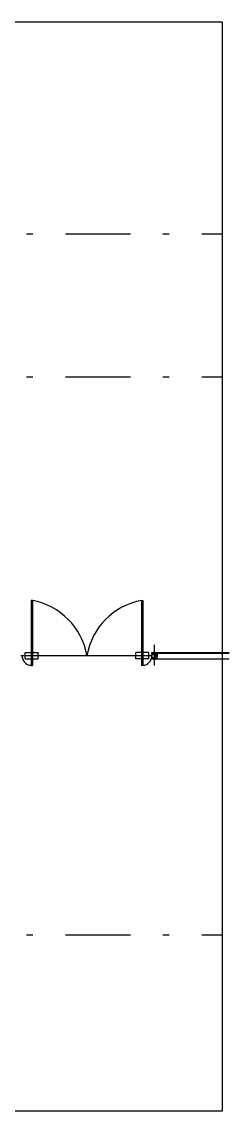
# Model space of a CAD drawing. Header units: millimetres. Extents: x 182 to 575, y -105 to 95.
# Drawn here: x 345.64 to 348.84, y 41.71 to 58.49 of the extents above; entities that cross this region are included whole.
import ezdxf

# ---------------------------------------------------------------- set-up
doc = ezdxf.new("R2010")
doc.units = ezdxf.units.MM
doc.header["$MEASUREMENT"] = 0
doc.linetypes.add('DASHDOT', pattern=[1, 0.5, -0.25, 0, -0.25])
for name, color, linetype in [('base', 253, 'Continuous'), ('EIXOS', 31, 'DASHDOT'), ('EIXOS_PERFIL', 181, 'DASHDOT')]:
    doc.layers.add(name, color=color, linetype=linetype)

# ---------------------------------------------------------------- blocks, each defined once
blk = doc.blocks.new('PERFIL_UNIT_ALCOA')
at = {"color": 1}
for p, q in [((-34, 19), (-34, 13)), ((-34, 13), (-15, 13)), ((-33, 83), (-32, 83)), ((-33, 76), (-33, 83)), ((-32, 76), (-33, 76)), ((-33, 43), (-32, 43)), ((-33, 36), (-33, 43)), ((-32, 36), (-33, 36)), ((-32, 80), (-32, 79)), ((-31, 80), (-32, 80)), ((-32, 79), (-31, 79)), ((-32, 40), (-32, 39)), ((-31, 40), (-32, 40)), ((-32, 39), (-31, 39)), ((-31, 82), (-31, 80)), ((-31, 79), (-31, 77)), ((-31, 42), (-31, 40)), ((-31, 39), (-31, 37)), ((-15, 19), (-21, 19)), ((-15, 19), (-21, 19)), ((-21, 13), (-15, 13)), ((-19, 19), (-13, 19)), ((-15, 19), (-15, 13)), ((-7, 95), (-9, 95)), ((-7, 95), (-9, 95)), ((-9, 92), (-5, 92)), ((-9, 27), (-5, 27)), ((-7, 24), (-9, 24)), ((-7, 24), (-9, 24)), ((-6, 95), (-8, 97)), ((-7, 96), (-8, 97)), ((-8, 96), (-7, 97)), ((-8, 96), (-7, 97)), ((-8, 96), (-7, 97)), ((-8, 97), (-8, 97)), ((-6, 95), (-8, 97)), ((-7, 96), (-8, 97)), ((-8, 96), (-7, 97)), ((-8, 96), (-7, 97)), ((-8, 96), (-7, 97)), ((-8, 97), (-8, 97)), ((-7, 96), (-8, 96)), ((-8, 96), (-8, 96)), ((-7, 96), (-8, 96)), ((-8, 96), (-8, 96)), ((-6, 24), (-8, 22)), ((-6, 24), (-8, 22)), ((-7, 23), (-8, 22)), ((-7, 23), (-8, 22)), ((-8, 23), (-8, 23)), ((-8, 23), (-7, 22)), ((-8, 23), (-7, 22)), ((-7, 23), (-8, 22)), ((-7, 23), (-8, 22)), ((-8, 23), (-8, 23)), ((-8, 23), (-7, 22)), ((-8, 23), (-7, 22)), ((-8, 22), (-7, 22)), ((-8, 22), (-8, 22)), ((-8, 22), (-7, 22)), ((-8, 22), (-8, 22)), ((-5, 95), (-7, 97)), ((-5, 95), (-7, 97)), ((-7, 95), (-4, 97)), ((-7, 95), (-5, 97)), ((-7, 95), (-5, 97)), ((-7, 96), (-6, 97)), ((-7, 96), (-6, 97)), ((-5, 95), (-7, 97)), ((-5, 95), (-7, 97)), ((-7, 95), (-4, 97)), ((-7, 95), (-5, 97)), ((-7, 95), (-5, 97)), ((-7, 96), (-6, 97)), ((-7, 96), (-6, 97)), ((-7, 95), (-7, 96)), ((-7, 95), (-7, 96)), ((-6, 95), (-7, 96)), ((-6, 95), (-7, 96)), ((-4, 95), (-7, 95)), ((-4, 95), (-7, 95)), ((-6, 95), (-7, 95)), ((-6, 95), (-7, 95)), ((-4, 24), (-7, 24)), ((-7, 24), (-7, 23)), ((-4, 24), (-7, 24)), ((-7, 24), (-7, 23)), ((-5, 24), (-7, 22)), ((-5, 24), (-7, 22)), ((-6, 24), (-7, 23)), ((-6, 24), (-7, 23)), ((-7, 24), (-4, 22)), ((-5, 24), (-7, 22)), ((-5, 24), (-7, 22)), ((-6, 24), (-7, 23)), ((-6, 24), (-7, 23)), ((-7, 24), (-4, 22)), ((-7, 23), (-5, 22)), ((-7, 23), (-5, 22)), ((-7, 23), (-6, 22)), ((-7, 23), (-6, 22)), ((-7, 23), (-5, 22)), ((-7, 23), (-5, 22)), ((-7, 23), (-6, 22)), ((-7, 23), (-6, 22)), ((-4, 95), (-6, 97)), ((-4, 95), (-6, 97)), ((-4, 95), (-6, 97)), ((-6, 95), (-4, 97)), ((-6, 95), (-4, 97)), ((-4, 95), (-6, 97)), ((-4, 95), (-6, 97)), ((-4, 95), (-6, 97)), ((-6, 95), (-4, 97)), ((-6, 95), (-4, 97)), ((-4, 24), (-6, 22)), ((-4, 24), (-6, 22)), ((-6, 24), (-4, 22)), ((-6, 24), (-4, 22)), ((-4, 24), (-6, 22)), ((-4, 24), (-6, 22)), ((-6, 24), (-4, 22)), ((-6, 24), (-4, 22)), ((-4, 23), (-6, 22)), ((-4, 23), (-6, 22)), ((-3, 96), (-5, 97)), ((-4, 96), (-5, 97)), ((-5, 95), (-3, 97)), ((-5, 95), (-3, 97)), ((-3, 96), (-5, 97)), ((-4, 96), (-5, 97)), ((-5, 95), (-3, 97)), ((-5, 95), (-3, 97)), ((-5, 92), (-1, 92)), ((-5, 27), (-1, 27)), ((-5, 24), (-3, 22)), ((-5, 24), (-3, 22)), ((-5, 24), (-3, 22)), ((-5, 24), (-3, 22)), ((-3, 23), (-5, 22)), ((-4, 23), (-5, 22)), ((-3, 23), (-5, 22)), ((-4, 23), (-5, 22)), ((-3, 96), (-4, 97)), ((-3, 96), (-4, 97)), ((-3, 96), (-4, 97)), ((-3, 96), (-4, 97)), ((-4, 96), (-4, 95)), ((-4, 96), (-4, 95)), ((-4, 96), (-3, 96)), ((-4, 96), (-3, 96)), ((-4, 95), (-4, 95)), ((-4, 95), (-4, 95)), ((-2, 95), (-4, 95)), ((-4, 95), (-4, 95)), ((-4, 95), (-4, 95)), ((-2, 95), (-4, 95)), ((-4, 23), (-4, 24)), ((-4, 23), (-4, 24)), ((-4, 24), (-4, 24)), ((-4, 24), (-4, 23)), ((-2, 24), (-4, 24)), ((-4, 24), (-4, 24)), ((-4, 24), (-4, 23)), ((-2, 24), (-4, 24)), ((-3, 23), (-4, 22)), ((-3, 23), (-4, 22)), ((-4, 23), (-3, 22)), ((-3, 23), (-4, 22)), ((-3, 23), (-4, 22)), ((-4, 23), (-3, 22)), ((0, 19), (-4, 4)), ((-4, 13), (-4, 3)), ((-4, 8), (-4, 4)), ((-3, 97), (-3, 97)), ((-3, 96), (-3, 97)), ((-3, 97), (-3, 97)), ((-3, 96), (-3, 97)), ((-3, 96), (-3, 96)), ((-3, 96), (-3, 96)), ((-3, 23), (-3, 22)), ((-3, 23), (-3, 22)), ((-3, 22), (-3, 22)), ((-3, 22), (-3, 22)), ((-3, 22), (-3, 22)), ((-3, 22), (-3, 22)), ((10, 19), (0, 19)), ((18, 27), (9, 27)), ((9, 27), (9, 27)), ((9, 27), (9, 27)), ((9, 27), (9, 26)), ((9, 26), (9, 26)), ((9, 25), (9, 25)), ((9, 25), (9, 24)), ((9, 24), (9, 24)), ((10, 26), (10, 26)), ((10, 26), (17, 25)), ((17, 25), (10, 25)), ((10, 25), (10, 25)), ((10, 24), (10, 24)), ((10, 24), (12, 24)), ((10, 19), (13, 4)), ((12, 39), (26, 39)), ((12, 24), (12, 23)), ((12, 23), (12, 23)), ((12, 23), (12, 23)), ((12, 23), (12, 23)), ((12, 22), (12, 22)), ((12, 22), (12, 21)), ((12, 21), (12, 21)), ((12, 21), (12, 21)), ((12, 21), (15, 21)), ((15, 43), (13, 43)), ((13, 43), (13, 43)), ((13, 42), (13, 42)), ((13, 42), (13, 40)), ((13, 40), (13, 40)), ((13, 40), (13, 39)), ((13, 39), (13, 39)), ((13, 39), (13, 37)), ((13, 37), (13, 37)), ((13, 36), (13, 36)), ((13, 36), (15, 36)), ((13, 13), (13, 3)), ((13, 8), (13, 4)), ((15, 36), (15, 43)), ((15, 41), (16, 40)), ((15, 38), (15, 41)), ((15, 40), (15, 40)), ((15, 38), (15, 38)), ((15, 38), (16, 38)), ((15, 23), (15, 24)), ((16, 23), (15, 23)), ((15, 23), (15, 23)), ((15, 21), (16, 22)), ((15, 21), (15, 21)), ((15, 21), (15, 21)), ((16, 41), (17, 40)), ((16, 38), (16, 41)), ((16, 40), (16, 40)), ((16, 38), (16, 40)), ((16, 38), (17, 38)), ((16, 38), (16, 38)), ((16, 24), (18, 24)), ((16, 23), (16, 23)), ((16, 22), (16, 22)), ((17, 38), (18, 41)), ((17, 38), (17, 40)), ((17, 40), (17, 40)), ((17, 38), (17, 38)), ((17, 38), (18, 38)), ((17, 25), (17, 25)), ((17, 25), (17, 25)), ((17, 25), (17, 25)), ((17, 25), (17, 25)), ((17, 25), (17, 25)), ((18, 41), (18, 40)), ((18, 38), (19, 41)), ((18, 38), (18, 40)), ((18, 40), (19, 40)), ((18, 38), (18, 38)), ((18, 38), (19, 38)), ((18, 24), (18, 27)), ((18, 27), (18, 27)), ((18, 27), (18, 27)), ((18, 24), (18, 24)), ((18, 24), (18, 24)), ((19, 41), (19, 40)), ((19, 38), (20, 41)), ((19, 40), (19, 40)), ((19, 40), (20, 40)), ((19, 38), (19, 40)), ((19, 38), (20, 38)), ((19, 38), (19, 38)), ((19, 38), (19, 38)), ((20, 41), (20, 40)), ((20, 38), (20, 40)), ((20, 40), (21, 40)), ((20, 38), (21, 38)), ((21, 38), (21, 41)), ((21, 41), (21, 40)), ((21, 38), (21, 40)), ((21, 40), (22, 40)), ((21, 38), (21, 38)), ((21, 38), (22, 38)), ((22, 38), (22, 41)), ((22, 41), (22, 40)), ((22, 38), (22, 40)), ((22, 40), (23, 40)), ((22, 38), (22, 38)), ((22, 38), (23, 38)), ((23, 38), (23, 41)), ((23, 41), (24, 40)), ((23, 38), (24, 40)), ((23, 38), (23, 38)), ((23, 38), (23, 38)), ((24, 40), (24, 40)), ((24, 39), (24, 40)), ((24, 19), (24, 13)), ((31, 13), (24, 13)), ((43, 13), (24, 13)), ((26, 19), (32, 19)), ((26, 19), (45, 19)), ((39, 82), (39, 80)), ((39, 80), (40, 80)), ((39, 79), (39, 77)), ((40, 79), (39, 79)), ((41, 83), (40, 83)), ((40, 80), (40, 79)), ((40, 76), (41, 76)), ((41, 76), (41, 83)), ((43, 19), (43, 13))]:
    blk.add_line(p, q, dxfattribs=at)
for points in [[(-33, 19), (0, 19), (0, 19), (0, 24), (0, 24), (-3, 24, 1), (-3, 23), (-3, 23), (-3, 22), (-8, 22), (-8, 23), (-7, 23, 1), (-7, 24), (-10, 24), (-10, 23, -0.414214), (-12, 21), (-32, 21, -0.414214), (-34, 23), (-34, 96, -0.414214), (-32, 98), (-10, 98), (-10, 98), (-10, 95), (-10, 95, 0.419197), (-10, 95), (-7, 95, 1.022616), (-7, 96), (-8, 96), (-8, 97), (-3, 97), (-3, 96), (-3, 96, 1), (-3, 95), (0, 95), (0, 95), (0, 99), (-35, 99), (-35, 99), (-35, 18, 0.414214), (-35, 17), (-34, 17, 0.414214), (-34, 18), (-34, 19, -0.414214), (-33, 19)], [(40, 97), (14, 97, 0.414214), (12, 95), (12, 91, -0.414214), (10, 89), (-4, 89), (-4, 86), (-5, 86), (-5, 89), (-13, 89, -1.000008), (-13, 91), (-5, 92), (-5, 92), (10, 92), (10, 99, -0.414214), (10, 99), (44, 99, -0.414214), (45, 99), (45, 63, -0.406616), (44, 62), (18, 62, 0.414214), (17, 62), (17, 27, -0.414214), (17, 27), (-5, 27), (-13, 28, -1.000008), (-13, 30), (-5, 30), (-5, 33), (-4, 33), (-4, 30), (13, 30, 0.414214), (15, 32), (15, 65, -0.414214), (15, 65), (40, 65, 0.414214), (42, 67), (42, 95, 0.414214), (40, 97)], [(19, 56), (19, 30), (18, 30, 1), (18, 29), (19, 29), (19, 24), (16, 24, 0.414173), (15, 23), (15, 23), (16, 23, -0.585709), (16, 22), (16, 21, -0.26127), (15, 21), (12, 21, -0.253886), (12, 21), (11, 22, -0.595041), (11, 23), (12, 23), (12, 23, 0.414173), (12, 24), (10, 24, 0.414214), (10, 23), (10, 20, 0.414214), (10, 19), (44, 19, 0.414214), (45, 20), (45, 62, 0.414214), (44, 62), (19, 62, 0.414214), (19, 62), (19, 57), (18, 57, 1), (18, 56), (19, 56)], [(13, 22), (13, 24), (13, 24, -0.414214), (13, 24), (13, 24), (14, 24), (14, 24, -0.414214), (15, 24), (15, 24), (15, 22), (15, 22, -0.414214), (14, 22), (14, 22), (13, 22), (13, 22, -0.414214), (13, 22)], [(20, 22), (19, 22, 0.414214), (18, 22), (18, 21, 0.414214), (19, 21), (43, 21), (43, 61), (20, 61), (20, 23, -0.414214), (20, 22)]]:
    blk.add_lwpolyline(points, format="xyb", dxfattribs=at)
for points in [[(-7, 96), (-8, 96), (-8, 97), (-3, 97), (-3, 96), (-4, 96)], [(-7, 96), (-8, 96), (-8, 97), (-3, 97), (-3, 96), (-4, 96)], [(-7, 23), (-8, 23), (-8, 22), (-3, 22), (-3, 23), (-4, 23)], [(-7, 23), (-8, 23), (-8, 22), (-3, 22), (-3, 23), (-4, 23)]]:
    blk.add_lwpolyline(points, dxfattribs=at)
for centre, radius, start, end in [((-32, 82), 0.869, 0, 90), ((-32, 77), 0.869, 270, 0), ((-32, 42), 0.869, 0, 90), ((-32, 37), 0.869, 270, 0), ((-9, 93), 1.57, 97.3776, 269.717), ((-9, 25), 1.57, 90.283, 262.6224), ((-2, 93), 1.44, 277.4115, 92.3804), ((-2, 25), 1.44, 267.6196, 82.5885), ((9, 27), 0.3, 90.0002, 173.0764), ((10, 26), 0.5, 173.0802, 360), ((10, 25), 0.3, 86.9206, 179.9979), ((10, 24), 0.3, 180, 270), ((12, 24), 0.3, 360, 90), ((12, 23), 0.184, 90, 194.9998), ((12, 21), 0.184, 202.0192, 270), ((16, 24), 0.3, 90, 180), ((15, 21), 0.184, 270, 337.9776), ((16, 23), 0.184, 344.9975, 90), ((17, 25), 0.2, 0, 86.4562), ((17, 25), 0.2, 266.9225, 0), ((18, 27), 0.3, 0, 90), ((18, 24), 0.3, 270, 0), ((40, 82), 0.869, 90, 180), ((40, 77), 0.869, 180, 270)]:
    blk.add_arc(centre, radius, start, end, dxfattribs=at)
at = {"color": 1, "extrusion": (0, 0, -1)}
for centre, major_axis in [((13, 42), (0.573, -0.573)), ((13, 37), (0.573, 0.573))]:
    blk.add_ellipse(centre, major_axis=major_axis, ratio=1, start_param=2.356194, end_param=3.926991, dxfattribs=at)
at = {"color": 1}
for points, knots in [([(25, 39), (25, 39), (25, 39), (25, 39), (25, 39), (25, 39), (25, 39), (25, 39), (25, 39), (24, 39), (24, 39), (24, 39), (24, 39), (24, 39), (24, 39), (24, 39), (24, 39), (24, 39), (24, 39), (24, 39), (24, 39), (24, 39), (24, 39), (24, 39), (24, 39), (24, 39), (24, 39), (24, 39), (24, 38), (23, 38), (23, 38), (23, 38), (23, 38), (23, 38)], [0, 0, 0, 0, 0.051439, 0.072585, 0.094945, 0.148925, 0.177318, 0.208117, 0.229263, 0.263962, 0.286322, 0.316684, 0.341831, 0.370224, 0.385176, 0.410323, 0.432683, 0.466448, 0.484229, 0.519793, 0.54494, 0.583668, 0.608815, 0.635405, 0.653187, 0.684808, 0.766724, 0.798345, 0.829966, 0.855113, 0.870066, 0.927124, 1, 1, 1, 1]), ([(25, 39), (25, 39), (25, 40), (25, 40), (25, 40), (25, 40), (24, 40), (25, 40), (24, 40), (24, 40), (24, 40), (24, 40), (24, 40), (24, 40), (24, 40), (24, 40), (24, 40), (24, 40), (24, 40), (24, 40), (24, 40), (24, 40), (24, 40), (24, 40), (24, 40)], [0, 0, 0, 0, 0.07678, 0.102261, 0.156401, 0.18506, 0.227914, 0.244954, 0.311716, 0.342019, 0.377118, 0.407421, 0.432902, 0.525013, 0.566753, 0.587018, 0.625497, 0.657854, 0.688156, 0.805193, 0.825457, 0.896684, 0.922166, 1, 1, 1, 1])]:
    blk.add_open_spline(points, degree=3, knots=knots, dxfattribs=at)
at = {"layer": 'EIXOS_PERFIL', "linetype": 'ByBlock', "ltscale": 0.1}
blk.add_line((5, 207), (5, -115), dxfattribs=at)

msp = doc.modelspace()

# ---------------------------------------------------------------- linework, layer by layer
at = {"layer": 'base'}
for p, q in [((345.787, 49.579, -97.583), (345.787, 48.579, -97.583)), ((345.807, 49.579, -97.583), (345.787, 49.579, -97.583)), ((345.807, 49.579, -97.583), (345.807, 48.579, -97.583)), ((347.487, 49.579, -97.583), (347.487, 48.579, -97.583)), ((347.487, 49.579, -97.583), (347.507, 49.579, -97.583)), ((347.507, 49.579, -97.583), (347.507, 48.579, -97.583)), ((345.628, 48.729, 195.166), (347.649, 48.729, 195.166)), ((345.697, 48.679, -97.583), (345.697, 48.779, -97.583)), ((345.697, 48.779, -97.583), (345.897, 48.779, -97.583)), ((345.697, 48.679, -97.583), (345.897, 48.679, -97.583)), ((345.897, 48.679, -97.583), (345.897, 48.779, -97.583)), ((347.597, 48.779, -97.583), (347.397, 48.779, -97.583)), ((347.397, 48.679, -97.583), (347.397, 48.779, -97.583)), ((347.597, 48.679, -97.583), (347.397, 48.679, -97.583)), ((347.597, 48.679, -97.583), (347.597, 48.779, -97.583)), ((347.647, 48.779, 384.336), (348.836, 48.779)), ((347.647, 48.679, -97.583), (347.647, 48.779, -97.583)), ((347.647, 48.769, 419.076), (348.836, 48.769)), ((347.647, 48.679, 384.336), (348.836, 48.679)), ((345.787, 48.579, -97.583), (345.807, 48.579, -97.583)), ((347.507, 48.579, -97.583), (347.487, 48.579, -97.583))]:
    msp.add_line(p, q, dxfattribs=at)
msp.add_lwpolyline([(348.73, 41.71), (302.215, 41.71), (302.215, 58.493), (348.73, 58.493)], close=True, dxfattribs=at)
for centre, radius, start, end in [((345.614, 48.548), 1.049, 9.9305, 79.3967), ((347.68, 48.548), 1.049, 100.6033, 170.0695), ((345.797, 48.729), 0.15, 180, 266.1774), ((347.497, 48.729), 0.15, 273.8226, 0)]:
    msp.add_arc(centre, radius, start, end, dxfattribs=at)
for p in [(345.797, 48.729, -97.583), (347.497, 48.729, -97.583)]:
    msp.add_point(p, dxfattribs=at)
at = {"layer": 'EIXOS', "linetype": 'DASHDOT', "ltscale": 2}
for p, q in [((302.215, 55.226), (348.73, 55.226)), ((302.215, 53.026), (348.73, 53.026)), ((302.215, 44.426), (348.73, 44.426))]:
    msp.add_line(p, q, dxfattribs=at)

# ---------------------------------------------------------------- block references
at = {"layer": 'base', "xscale": -0.001000000000203727, "yscale": 0.001000000000203727, "zscale": 0.0009999999999763531, "rotation": 180}
msp.add_blockref('PERFIL_UNIT_ALCOA', (347.682, 48.782, -97.583), dxfattribs=at)

doc.saveas('drawing.dxf')
